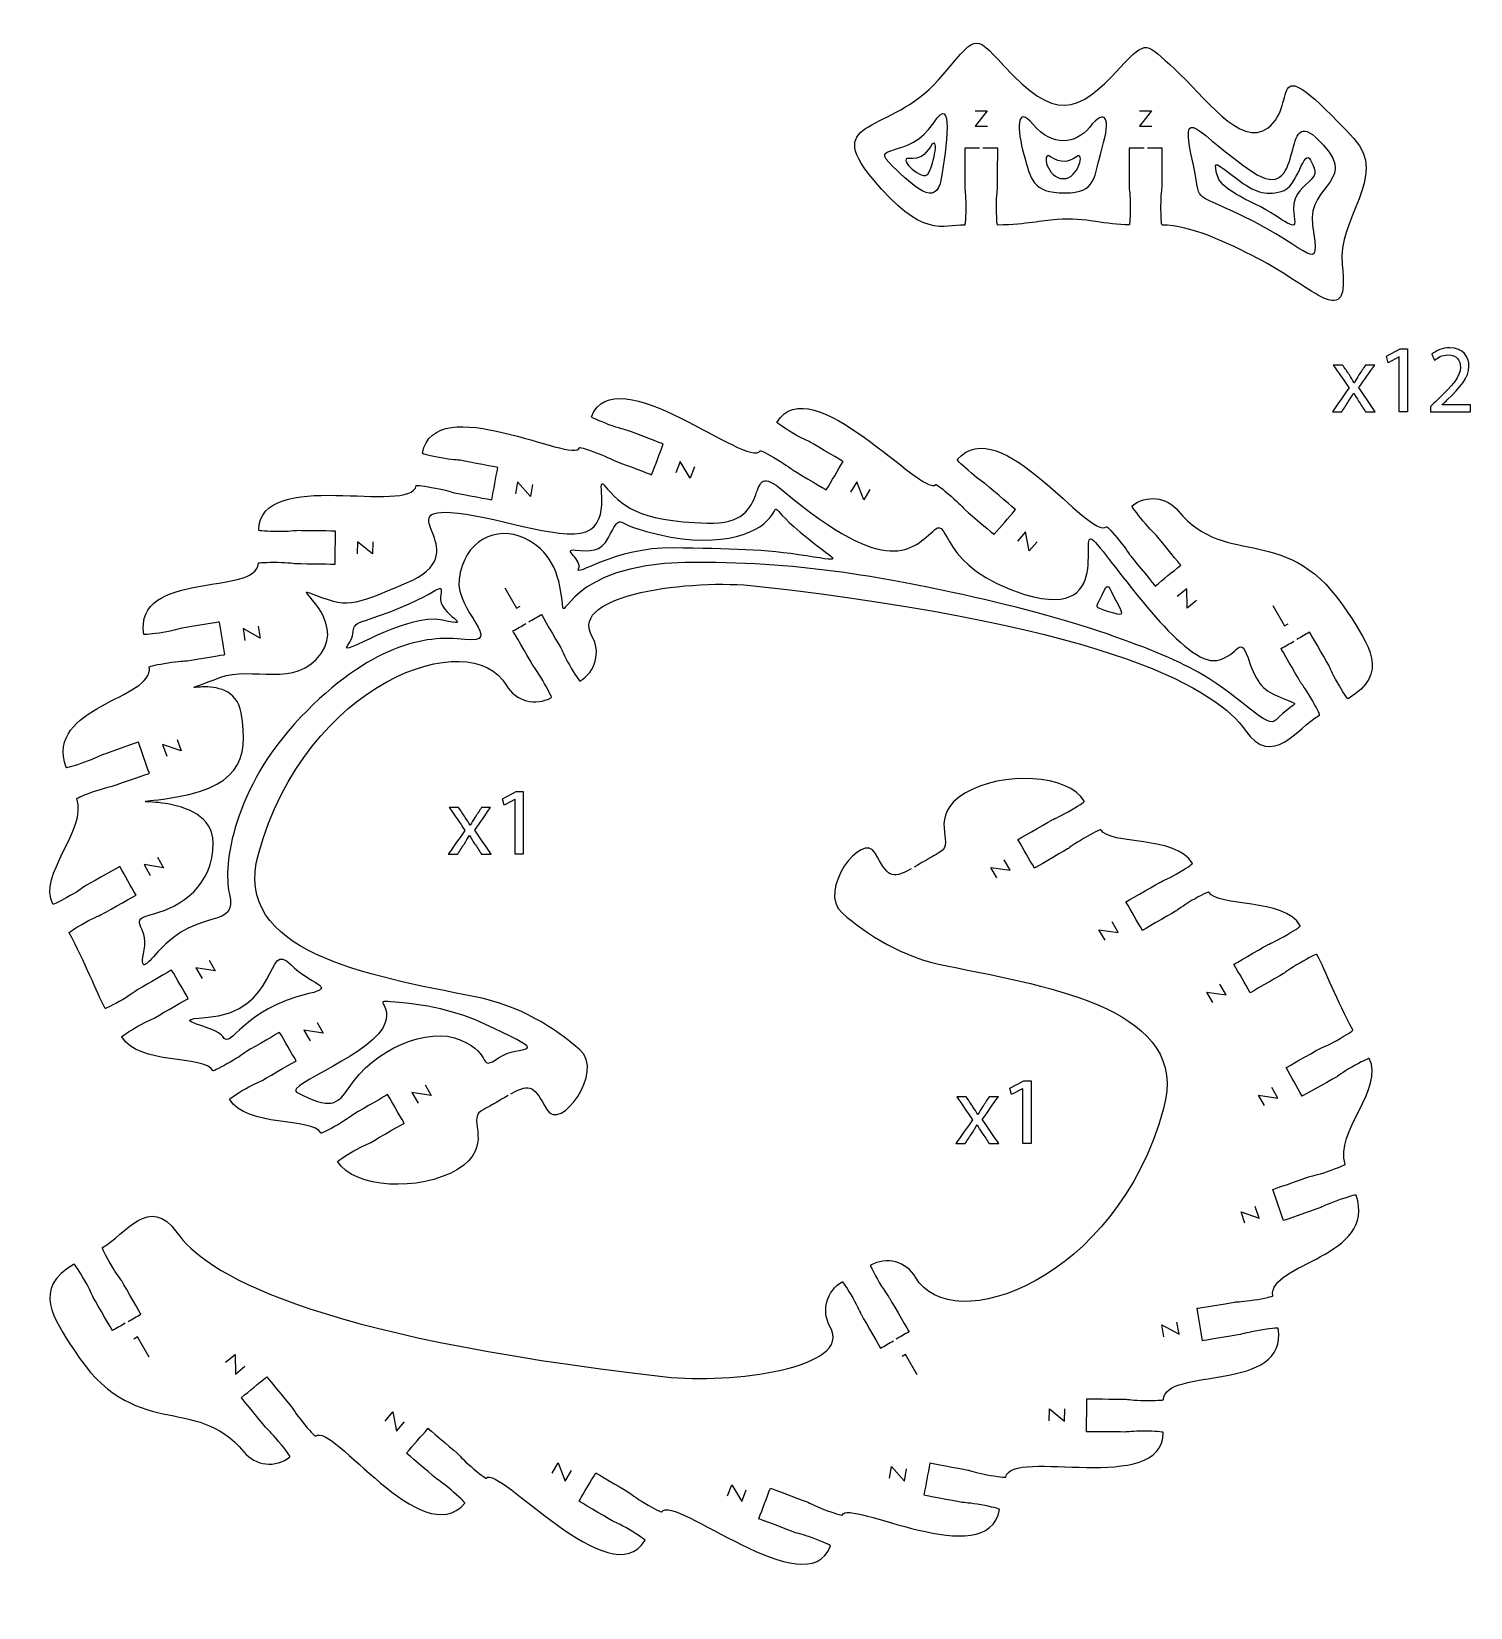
# Model space of a CAD drawing. Extents: x 0 to 1000, y 0 to 600.
# Drawn here: x 697.9 to 829.1, y 219.9 to 363.6 of the extents above; entities that cross this region are included whole.
import ezdxf

# ---------------------------------------------------------------- set-up
doc = ezdxf.new("R2010")
doc.units = 0
doc.header["$MEASUREMENT"] = 0
doc.layers.add('DEFAULT', color=7, linetype='CONTINUOUS')

msp = doc.modelspace()

# ---------------------------------------------------------------- linework, layer by layer
at = {"layer": 'DEFAULT', "color": 250}
for points in [[(783.91, 356.32), (785.02, 356.32), (783.91, 354.93), (785.03, 354.93)], [(798.91, 356.33), (800.01, 356.33), (798.91, 354.93), (800.03, 354.93)], [(758.33, 323.88), (757.94, 322.85), (757.02, 324.37), (756.63, 323.33)], [(743.56, 322.27), (743.36, 321.18), (742.19, 322.52), (741.99, 321.42)], [(774.32, 321.81), (773.75, 320.86), (773.12, 322.52), (772.55, 321.56)], [(789.56, 317.05), (788.84, 316.21), (788.5, 317.96), (787.78, 317.11)], [(728.98, 317.04), (728.96, 315.93), (727.59, 317.05), (727.57, 315.93)], [(741.02, 312.83), (742.09, 310.99), (742.41, 311.17)], [(804.09, 311.69), (803.24, 310.98), (803.21, 312.76), (802.35, 312.05)], [(811.07, 311.23), (812.14, 309.38), (812.45, 309.57)], [(718.52, 309.36), (718.71, 308.27), (717.15, 309.13), (717.33, 308.03)], [(711.14, 299.01), (711.5, 297.97), (709.82, 298.55), (710.19, 297.5)], [(709.35, 288.29), (709.89, 287.33), (708.13, 287.61), (708.68, 286.63)], [(785.9, 286.4), (785.35, 287.36), (787.11, 287.1), (786.55, 288.06)], [(795.76, 280.72), (795.2, 281.68), (796.96, 281.42), (796.4, 282.39)], [(714.06, 278.89), (714.62, 277.94), (712.86, 278.2), (713.42, 277.23)], [(805.6, 275.04), (805.04, 275.99), (806.8, 275.73), (806.24, 276.7)], [(723.9, 273.21), (724.46, 272.25), (722.7, 272.51), (723.26, 271.54)], [(733.75, 267.53), (734.31, 266.57), (732.55, 266.83), (733.11, 265.87)], [(810.31, 265.64), (809.77, 266.6), (811.52, 266.32), (810.98, 267.3)], [(808.52, 254.92), (808.16, 255.96), (809.83, 255.38), (809.46, 256.43)], [(801.13, 244.57), (800.95, 245.66), (802.51, 244.8), (802.32, 245.9)], [(708.59, 242.7), (707.52, 244.55), (707.2, 244.36)], [(715.56, 242.25), (716.42, 242.95), (716.45, 241.17), (717.31, 241.88)], [(778.64, 241.1), (777.57, 242.94), (777.25, 242.76)], [(730.1, 236.88), (730.82, 237.72), (731.15, 235.97), (731.88, 236.82)], [(790.68, 236.9), (790.69, 238), (792.07, 236.88), (792.08, 238)], [(745.34, 232.12), (745.9, 233.07), (746.54, 231.41), (747.11, 232.37)], [(776.1, 231.66), (776.3, 232.75), (777.46, 231.41), (777.67, 232.51)], [(761.33, 230.05), (761.72, 231.08), (762.63, 229.56), (763.03, 230.6)]]:
    msp.add_lwpolyline(points, dxfattribs=at)
for points in [[(822.59, 333.9), (822.57, 333.9), (821.57, 333.37), (821.42, 333.96), (822.68, 334.63), (823.34, 334.63), (823.34, 328.9), (822.59, 328.9)], [(741.96, 293.56), (741.95, 293.56), (740.95, 293.03), (740.8, 293.62), (742.05, 294.29), (742.71, 294.29), (742.71, 288.56), (741.96, 288.56)], [(788.26, 267.18), (788.24, 267.18), (787.24, 266.65), (787.09, 267.24), (788.35, 267.91), (789.01, 267.91), (789.01, 262.18), (788.26, 262.18)]]:
    msp.add_lwpolyline(points, close=True, dxfattribs=at)
at = {"layer": 'DEFAULT', "color": 1}
for points, knots in [([(784.32, 352.92), (783.87, 352.92), (783.42, 352.92), (782.97, 352.92), (782.97, 352.92), (782.96, 350.3), (782.96, 349.42), (782.96, 349.25), (783.06, 348.64), (783.06, 347.68), (783.06, 346.7), (783.02, 345.93), (782.96, 345.92), (780.96, 345.93), (779.13, 344.6), (774.54, 350.17), (769.95, 355.74), (776.21, 354.18), (780.56, 359.15), (784.12, 363.2), (783.63, 363.56), (786.54, 360.43), (791.2, 355.4), (793.15, 355.94), (797.14, 360.27), (799.61, 362.95), (799.47, 362.51), (802.12, 360.13), (804.76, 357.77), (808.08, 352.87), (810.63, 354.79), (813.54, 356.98), (810.1, 362.7), (818.46, 353.8), (821.64, 350.41), (816.88, 346.37), (817.38, 342.31), (818.14, 336.09), (814.96, 340.13), (809.63, 342.91), (807, 344.27), (803.54, 345.92), (800.96, 345.92), (800.9, 345.94), (800.86, 346.71), (800.86, 347.67), (800.86, 348.64), (800.96, 349.25), (800.96, 349.42), (800.96, 350.3), (800.97, 352.92), (800.97, 352.92), (800.52, 352.92), (800.07, 352.92), (799.62, 352.92)], [0, 0, 0, 0, 3.83, 3.83, 3.83, 4.83, 4.83, 4.83, 5.83, 5.83, 5.83, 6.83, 6.83, 6.83, 7.83, 7.83, 7.83, 8.83, 8.83, 8.83, 9.83, 9.83, 9.83, 10.83, 10.83, 10.83, 11.83, 11.83, 11.83, 12.83, 12.83, 12.83, 13.83, 13.83, 13.83, 14.83, 14.83, 14.83, 15.83, 15.83, 15.83, 16.83, 16.83, 16.83, 17.83, 17.83, 17.83, 18.83, 18.83, 18.83, 19.83, 19.83, 19.83, 23.66, 23.66, 23.66, 23.66]), ([(799.32, 352.92), (798.87, 352.92), (798.42, 352.92), (797.97, 352.92), (797.97, 352.92), (797.96, 350.3), (797.96, 349.42), (797.96, 349.25), (798.06, 348.64), (798.06, 347.67), (798.06, 346.71), (798.01, 345.93), (797.96, 345.93), (795.91, 345.93), (793.97, 346.61), (791.41, 346.43), (789.74, 346.32), (788.85, 345.98), (785.96, 345.92), (785.91, 345.93), (785.86, 346.71), (785.86, 347.67), (785.86, 348.64), (785.96, 349.24), (785.96, 349.42), (785.97, 350.29), (785.97, 352.92), (785.97, 352.92), (785.52, 352.92), (785.07, 352.92), (784.62, 352.92)], [0, 0, 0, 0, 3.82, 3.82, 3.82, 4.82, 4.82, 4.82, 5.82, 5.82, 5.82, 6.82, 6.82, 6.82, 7.82, 7.82, 7.82, 8.82, 8.82, 8.82, 9.82, 9.82, 9.82, 10.82, 10.82, 10.82, 11.82, 11.82, 11.82, 15.64, 15.64, 15.64, 15.64]), ([(741.32, 266.56), (739.66, 265.59), (740.31, 265.97), (738.85, 265.13), (737.57, 264.38), (740.12, 261.88), (736.7, 259.82), (733.28, 257.77), (727.21, 258.08), (725.78, 260.54), (725.75, 260.59), (726.41, 261.02), (727.25, 261.51), (728.08, 261.99), (728.66, 262.2), (728.81, 262.29), (729.57, 262.73), (731.84, 264.05), (731.84, 264.05), (731.34, 264.91), (730.84, 265.78), (730.34, 266.64), (730.34, 266.64), (728.07, 265.33), (727.31, 264.89), (727.16, 264.8), (726.68, 264.41), (725.85, 263.93), (725.01, 263.44), (724.31, 263.09), (724.28, 263.14), (723.46, 264.59), (717.43, 263.62), (715.93, 266.22), (715.9, 266.27), (716.55, 266.7), (717.39, 267.18), (718.23, 267.66), (718.81, 267.88), (718.96, 267.97), (719.71, 268.41), (721.99, 269.72), (721.99, 269.72), (721.49, 270.59), (720.99, 271.45), (720.49, 272.32), (720.49, 272.32), (718.22, 271.01), (717.46, 270.57), (717.31, 270.48), (716.83, 270.09), (715.99, 269.61), (715.15, 269.12), (714.45, 268.77), (714.43, 268.82), (713.61, 270.26), (707.59, 269.31), (706.09, 271.91), (706.06, 271.95), (706.72, 272.38), (707.55, 272.87), (708.39, 273.35), (708.97, 273.57), (709.12, 273.65), (709.87, 274.1), (712.15, 275.41), (712.15, 275.41), (711.65, 276.27), (711.15, 277.14), (710.64, 278), (710.64, 278), (708.37, 276.69), (707.61, 276.25), (707.46, 276.17), (706.99, 275.78), (706.15, 275.29), (705.31, 274.81), (704.61, 274.46), (704.58, 274.5), (703.77, 275.95), (702.76, 278.78), (701.29, 281.39), (701.26, 281.44), (701.92, 281.86), (702.76, 282.34), (703.61, 282.81), (704.19, 283.02), (704.34, 283.11), (705.1, 283.54), (707.39, 284.83), (707.39, 284.83), (706.9, 285.7), (706.41, 286.57), (705.92, 287.44), (705.92, 287.44), (703.63, 286.15), (702.87, 285.73), (702.71, 285.64), (702.23, 285.25), (701.39, 284.78), (700.55, 284.31), (699.85, 283.96), (699.82, 284.01), (698.35, 286.62), (702.99, 290.79), (702, 293.63), (701.98, 293.68), (702.7, 293.98), (703.62, 294.3), (704.53, 294.62), (705.14, 294.73), (705.3, 294.79), (706.13, 295.08), (708.61, 295.94), (708.61, 295.94), (708.27, 296.89), (707.94, 297.83), (707.61, 298.78), (707.61, 298.78), (705.13, 297.9), (704.31, 297.62), (704.14, 297.56), (703.6, 297.26), (702.69, 296.94), (701.78, 296.62), (701.02, 296.4), (701.01, 296.45), (699.02, 302.12), (709.08, 302.67), (708.6, 305.63), (708.6, 305.69), (709.36, 305.86), (710.31, 306.02), (711.26, 306.17), (711.88, 306.17), (712.05, 306.2), (712.91, 306.34), (715.5, 306.77), (715.5, 306.77), (715.34, 307.76), (715.18, 308.74), (715.01, 309.73), (715.01, 309.73), (712.42, 309.3), (711.56, 309.16), (711.39, 309.13), (710.8, 308.94), (709.85, 308.78), (708.9, 308.62), (708.12, 308.54), (708.11, 308.59), (707.13, 314.51), (718.52, 312.09), (718.55, 315.1), (718.55, 315.15), (719.33, 315.19), (720.3, 315.17), (721.27, 315.16), (721.88, 315.06), (722.05, 315.06), (722.93, 315.05), (725.55, 315.01), (725.55, 315.01), (725.56, 316.02), (725.57, 317.02), (725.59, 318.02), (725.59, 318.02), (722.96, 318.04), (722.09, 318.06), (721.91, 318.06), (721.3, 317.96), (720.33, 317.97), (719.37, 317.98), (718.59, 318.04), (718.59, 318.09), (718.65, 323.9), (732.44, 319.42), (732.95, 322.17), (732.97, 322.22), (733.74, 322.12), (734.69, 321.94), (735.64, 321.76), (736.22, 321.55), (736.39, 321.52), (737.25, 321.36), (739.83, 320.87), (739.83, 320.87), (740.02, 321.85), (740.2, 322.84), (740.39, 323.82), (740.39, 323.82), (737.81, 324.3), (736.95, 324.47), (736.78, 324.5), (736.16, 324.51), (735.21, 324.69), (734.26, 324.87), (733.51, 325.05), (733.51, 325.11), (734.62, 331.01), (747.34, 324.05), (747.86, 325.63), (747.88, 325.68), (748.63, 325.44), (749.54, 325.1), (750.44, 324.76), (750.98, 324.45), (751.14, 324.39), (751.96, 324.08), (754.41, 323.16), (754.41, 323.16), (754.77, 324.09), (755.12, 325.03), (755.47, 325.96), (755.47, 325.96), (753.02, 326.89), (752.2, 327.2), (752.03, 327.26), (751.43, 327.38), (750.52, 327.72), (749.62, 328.06), (748.9, 328.38), (748.92, 328.43), (751.04, 334.05), (763.28, 323.59), (764.32, 325.34), (764.34, 325.39), (765.04, 325.03), (765.87, 324.54), (766.7, 324.05), (767.18, 323.65), (767.33, 323.56), (768.08, 323.11), (770.34, 321.77), (770.34, 321.77), (770.85, 322.63), (771.36, 323.5), (771.87, 324.36), (771.87, 324.36), (769.61, 325.69), (768.86, 326.14), (768.71, 326.23), (768.13, 326.45), (767.3, 326.95), (766.47, 327.44), (765.82, 327.88), (765.84, 327.92), (768.9, 333.09), (779.22, 320.98), (780.33, 322.26), (780.36, 322.31), (780.98, 321.83), (781.72, 321.2), (782.45, 320.57), (782.85, 320.1), (782.98, 319.99), (783.65, 319.41), (785.63, 317.71), (785.63, 317.71), (786.29, 318.46), (786.94, 319.22), (787.59, 319.98), (787.59, 319.98), (785.6, 321.69), (784.93, 322.26), (784.8, 322.37), (784.27, 322.69), (783.54, 323.33), (782.81, 323.95), (782.24, 324.5), (782.28, 324.54), (786.19, 329.09), (794.32, 317.12), (795.9, 318.42), (795.94, 318.46), (796.48, 317.88), (797.09, 317.13), (797.7, 316.38), (798.01, 315.85), (798.12, 315.72), (798.68, 315.04), (800.34, 313.01), (800.34, 313.01), (801.11, 313.64), (801.89, 314.28), (802.66, 314.91), (802.66, 314.91), (800.99, 316.94), (800.44, 317.62), (800.33, 317.75), (799.87, 318.16), (799.25, 318.91), (798.64, 319.66), (798.18, 320.29), (798.22, 320.32), (799.51, 321.36), (801.4, 321.15), (802.44, 319.86), (806.88, 314.45), (812.46, 319.09), (817.94, 310.54), (819.76, 307.71), (821.79, 304.99), (817.92, 302.74), (817.87, 302.72), (817.44, 303.37), (816.95, 304.21), (816.47, 305.05), (816.25, 305.63), (816.16, 305.78), (815.73, 306.53), (814.41, 308.81), (814.41, 308.81), (814.03, 308.58), (813.64, 308.36), (813.25, 308.13)], [0, 0, 0, 0, 1, 1, 1, 2, 2, 2, 3, 3, 3, 4, 4, 4, 5, 5, 5, 6, 6, 6, 14.498947, 14.498947, 14.498947, 15.498947, 15.498947, 15.498947, 16.498947, 16.498947, 16.498947, 17.498947, 17.498947, 17.498947, 18.498947, 18.498947, 18.498947, 19.498947, 19.498947, 19.498947, 20.498947, 20.498947, 20.498947, 21.498947, 21.498947, 21.498947, 30.006555, 30.006555, 30.006555, 31.006555, 31.006555, 31.006555, 32.006555, 32.006555, 32.006555, 33.006555, 33.006555, 33.006555, 34.006555, 34.006555, 34.006555, 35.006555, 35.006555, 35.006555, 36.006555, 36.006555, 36.006555, 37.006555, 37.006555, 37.006555, 45.510507, 45.510507, 45.510507, 46.510507, 46.510507, 46.510507, 47.510507, 47.510507, 47.510507, 48.510507, 48.510507, 48.510507, 49.510507, 49.510507, 49.510507, 50.510507, 50.510507, 50.510507, 51.510507, 51.510507, 51.510507, 52.510507, 52.510507, 52.510507, 61.013272, 61.013272, 61.013272, 62.013272, 62.013272, 62.013272, 63.013272, 63.013272, 63.013272, 64.013272, 64.013272, 64.013272, 65.013272, 65.013272, 65.013272, 66.013272, 66.013272, 66.013272, 67.013272, 67.013272, 67.013272, 68.013272, 68.013272, 68.013272, 76.524047, 76.524047, 76.524047, 77.524047, 77.524047, 77.524047, 78.524047, 78.524047, 78.524047, 79.524047, 79.524047, 79.524047, 80.524047, 80.524047, 80.524047, 81.524047, 81.524047, 81.524047, 82.524047, 82.524047, 82.524047, 83.524047, 83.524047, 83.524047, 92.028411, 92.028411, 92.028411, 93.028411, 93.028411, 93.028411, 94.028411, 94.028411, 94.028411, 95.028411, 95.028411, 95.028411, 96.028411, 96.028411, 96.028411, 97.028411, 97.028411, 97.028411, 98.028411, 98.028411, 98.028411, 99.028411, 99.028411, 99.028411, 107.538998, 107.538998, 107.538998, 108.538998, 108.538998, 108.538998, 109.538998, 109.538998, 109.538998, 110.538998, 110.538998, 110.538998, 111.538998, 111.538998, 111.538998, 112.538998, 112.538998, 112.538998, 113.538998, 113.538998, 113.538998, 114.538998, 114.538998, 114.538998, 123.045143, 123.045143, 123.045143, 124.045143, 124.045143, 124.045143, 125.045143, 125.045143, 125.045143, 126.045143, 126.045143, 126.045143, 127.045143, 127.045143, 127.045143, 128.045143, 128.045143, 128.045143, 129.045143, 129.045143, 129.045143, 130.045143, 130.045143, 130.045143, 138.551705, 138.551705, 138.551705, 139.551705, 139.551705, 139.551705, 140.551705, 140.551705, 140.551705, 141.551705, 141.551705, 141.551705, 142.551705, 142.551705, 142.551705, 143.551705, 143.551705, 143.551705, 144.551705, 144.551705, 144.551705, 145.551705, 145.551705, 145.551705, 154.061582, 154.061582, 154.061582, 155.061582, 155.061582, 155.061582, 156.061582, 156.061582, 156.061582, 157.061582, 157.061582, 157.061582, 158.061582, 158.061582, 158.061582, 159.061582, 159.061582, 159.061582, 160.061582, 160.061582, 160.061582, 161.061582, 161.061582, 161.061582, 169.564176, 169.564176, 169.564176, 170.564176, 170.564176, 170.564176, 171.564176, 171.564176, 171.564176, 172.564176, 172.564176, 172.564176, 173.564176, 173.564176, 173.564176, 174.564176, 174.564176, 174.564176, 175.564176, 175.564176, 175.564176, 176.564176, 176.564176, 176.564176, 185.062234, 185.062234, 185.062234, 186.062234, 186.062234, 186.062234, 187.062234, 187.062234, 187.062234, 188.062234, 188.062234, 188.062234, 189.062234, 189.062234, 189.062234, 190.062234, 190.062234, 190.062234, 191.062234, 191.062234, 191.062234, 192.062234, 192.062234, 192.062234, 193.062234, 193.062234, 193.062234, 194.062234, 194.062234, 194.062234, 197.883778, 197.883778, 197.883778, 197.883778]), ([(743.2, 309.74), (743.59, 309.96), (743.98, 310.19), (744.37, 310.41), (744.37, 310.41), (745.68, 308.14), (746.12, 307.38), (746.21, 307.23), (746.42, 306.65), (746.91, 305.81), (747.39, 304.98), (747.82, 304.32), (747.87, 304.35), (749.31, 305.18), (749.8, 307.01), (748.97, 308.45), (746.77, 312.26), (758.09, 313.68), (763.99, 313.01), (797.02, 309.27), (806.05, 303.41), (808.54, 299.87), (811.03, 296.32), (813.25, 300.05), (815.32, 301.25), (815.37, 301.27), (815.01, 301.97), (814.53, 302.81), (814.04, 303.65), (813.66, 304.12), (813.57, 304.28), (813.13, 305.03), (811.81, 307.31), (811.81, 307.31), (812.2, 307.53), (812.6, 307.76), (812.99, 307.98)], [0, 0, 0, 0, 3.821544, 3.821544, 3.821544, 4.821544, 4.821544, 4.821544, 5.821544, 5.821544, 5.821544, 6.821544, 6.821544, 6.821544, 7.821544, 7.821544, 7.821544, 8.821544, 8.821544, 8.821544, 9.821544, 9.821544, 9.821544, 10.821544, 10.821544, 10.821544, 11.821544, 11.821544, 11.821544, 12.821544, 12.821544, 12.821544, 13.821544, 13.821544, 13.821544, 17.651753, 17.651753, 17.651753, 17.651753]), ([(741.58, 266.71), (743.45, 267.76), (743.7, 267.35), (744.85, 265.28), (746.04, 263.17), (750.18, 268.74), (747.87, 270.73), (745.57, 272.72), (742.42, 274.76), (738.33, 275.56), (728.4, 277.51), (716.1, 279.65), (718.55, 288.56), (722.88, 304.29), (737.9, 309.6), (741.17, 303.94), (742.01, 302.51), (743.84, 302.02), (745.27, 302.85), (745.32, 302.88), (744.97, 303.57), (744.48, 304.41), (744, 305.25), (743.61, 305.73), (743.52, 305.88), (743.09, 306.64), (741.77, 308.91), (741.77, 308.91), (742.16, 309.13), (742.55, 309.36), (742.94, 309.59)], [0, 0, 0, 0, 1, 1, 1, 2, 2, 2, 3, 3, 3, 4, 4, 4, 5, 5, 5, 6, 6, 6, 7, 7, 7, 8, 8, 8, 9, 9, 9, 12.826552, 12.826552, 12.826552, 12.826552]), ([(706.41, 245.8), (706.02, 245.57), (705.63, 245.35), (705.24, 245.13), (705.24, 245.13), (703.93, 247.4), (703.49, 248.16), (703.4, 248.3), (703.18, 248.88), (702.7, 249.72), (702.22, 250.56), (701.79, 251.21), (701.74, 251.19), (697.86, 248.94), (699.9, 246.22), (701.71, 243.39), (707.2, 234.84), (712.78, 239.48), (717.22, 234.07), (718.26, 232.78), (720.14, 232.57), (721.43, 233.61), (721.48, 233.64), (721.02, 234.27), (720.4, 235.02), (719.79, 235.77), (719.33, 236.18), (719.21, 236.31), (718.66, 236.99), (717, 239.02), (717, 239.02), (717.77, 239.65), (718.54, 240.29), (719.31, 240.92), (719.31, 240.92), (720.98, 238.89), (721.54, 238.21), (721.65, 238.08), (721.95, 237.55), (722.57, 236.8), (723.18, 236.05), (723.71, 235.47), (723.76, 235.51), (725.34, 236.81), (733.47, 224.84), (737.38, 229.39), (737.41, 229.43), (736.85, 229.98), (736.12, 230.6), (735.38, 231.24), (734.85, 231.56), (734.72, 231.67), (734.06, 232.24), (732.07, 233.95), (732.07, 233.95), (732.72, 234.71), (733.37, 235.47), (734.02, 236.22), (734.02, 236.22), (736.01, 234.52), (736.68, 233.95), (736.81, 233.83), (737.21, 233.36), (737.94, 232.73), (738.67, 232.1), (739.29, 231.62), (739.33, 231.67), (740.43, 232.95), (750.75, 220.84), (753.81, 226.01), (753.84, 226.05), (753.19, 226.49), (752.35, 226.99), (751.52, 227.48), (750.95, 227.7), (750.8, 227.79), (750.05, 228.24), (747.79, 229.57), (747.79, 229.57), (748.3, 230.44), (748.81, 231.3), (749.32, 232.16), (749.32, 232.16), (751.58, 230.82), (752.33, 230.37), (752.48, 230.28), (752.95, 229.89), (753.78, 229.39), (754.62, 228.9), (755.31, 228.54), (755.34, 228.59), (756.38, 230.34), (768.62, 219.88), (770.73, 225.5), (770.75, 225.55), (770.04, 225.87), (769.13, 226.21), (768.23, 226.55), (767.62, 226.67), (767.46, 226.73), (766.64, 227.04), (764.18, 227.97), (764.18, 227.97), (764.54, 228.9), (764.89, 229.84), (765.24, 230.77), (765.24, 230.77), (767.7, 229.85), (768.52, 229.54), (768.68, 229.48), (769.21, 229.17), (770.12, 228.83), (771.02, 228.49), (771.77, 228.26), (771.79, 228.3), (772.32, 229.88), (785.04, 222.92), (786.15, 228.82), (786.15, 228.88), (785.39, 229.06), (784.45, 229.24), (783.5, 229.42), (782.88, 229.43), (782.71, 229.47), (781.85, 229.63), (779.27, 230.11), (779.27, 230.11), (779.45, 231.09), (779.64, 232.08), (779.82, 233.06), (779.82, 233.06), (782.4, 232.57), (783.26, 232.41), (783.43, 232.38), (784.01, 232.17), (784.97, 231.99), (785.91, 231.81), (786.69, 231.71), (786.7, 231.77), (787.22, 234.51), (801.01, 230.03), (801.07, 235.84), (801.07, 235.89), (800.29, 235.95), (799.32, 235.96), (798.36, 235.97), (797.75, 235.88), (797.57, 235.88), (796.7, 235.89), (794.07, 235.91), (794.07, 235.91), (794.08, 236.91), (794.09, 237.92), (794.11, 238.92), (794.11, 238.92), (796.73, 238.88), (797.61, 238.87), (797.78, 238.87), (798.39, 238.77), (799.36, 238.76), (800.32, 238.74), (801.1, 238.78), (801.1, 238.84), (801.14, 241.84), (812.52, 239.42), (811.55, 245.34), (811.54, 245.39), (810.76, 245.31), (809.8, 245.15), (808.85, 244.99), (808.27, 244.8), (808.1, 244.77), (807.23, 244.63), (804.64, 244.2), (804.64, 244.2), (804.48, 245.19), (804.32, 246.17), (804.15, 247.16), (804.15, 247.16), (806.75, 247.59), (807.61, 247.73), (807.78, 247.76), (808.4, 247.76), (809.35, 247.92), (810.3, 248.07), (811.06, 248.24), (811.06, 248.3), (810.57, 251.26), (820.64, 251.81), (818.65, 257.48), (818.63, 257.53), (817.88, 257.31), (816.97, 256.99), (816.05, 256.67), (815.51, 256.37), (815.35, 256.32), (814.52, 256.03), (812.04, 255.15), (812.04, 255.15), (811.71, 256.1), (811.38, 257.04), (811.05, 257.99), (811.05, 257.99), (813.53, 258.86), (814.36, 259.14), (814.52, 259.2), (815.12, 259.31), (816.04, 259.63), (816.95, 259.95), (817.68, 260.25), (817.66, 260.31), (816.66, 263.14), (821.31, 267.31), (819.84, 269.92), (819.81, 269.97), (819.11, 269.63), (818.26, 269.15), (817.42, 268.68), (816.94, 268.29), (816.79, 268.2), (816.02, 267.78), (813.74, 266.49), (813.74, 266.49), (813.25, 267.36), (812.76, 268.23), (812.27, 269.1), (812.27, 269.1), (814.55, 270.39), (815.31, 270.82), (815.47, 270.91), (816.05, 271.12), (816.89, 271.59), (817.74, 272.07), (818.39, 272.49), (818.37, 272.54), (816.9, 275.15), (815.88, 277.98), (815.07, 279.43), (815.04, 279.48), (814.34, 279.12), (813.51, 278.64), (812.67, 278.16), (812.19, 277.76), (812.04, 277.68), (811.28, 277.24), (809.01, 275.93), (809.01, 275.93), (808.51, 276.79), (808.01, 277.66), (807.51, 278.52), (807.51, 278.52), (809.78, 279.83), (810.54, 280.28), (810.69, 280.36), (811.27, 280.58), (812.1, 281.06), (812.94, 281.55), (813.6, 281.98), (813.57, 282.03), (812.07, 284.62), (806.04, 283.67), (805.23, 285.11), (805.2, 285.16), (804.5, 284.81), (803.66, 284.33), (802.83, 283.84), (802.35, 283.45), (802.2, 283.36), (801.44, 282.93), (799.17, 281.61), (799.17, 281.61), (798.67, 282.48), (798.17, 283.34), (797.67, 284.21), (797.67, 284.21), (799.94, 285.52), (800.7, 285.96), (800.85, 286.05), (801.43, 286.27), (802.26, 286.75), (803.1, 287.23), (803.75, 287.66), (803.73, 287.71), (802.23, 290.31), (796.19, 289.35), (795.38, 290.79), (795.35, 290.84), (794.65, 290.49), (793.81, 290), (792.97, 289.52), (792.5, 289.13), (792.35, 289.04), (791.59, 288.6), (789.32, 287.29), (789.32, 287.29), (788.82, 288.15), (788.32, 289.02), (787.82, 289.89), (787.82, 289.89), (790.09, 291.2), (790.85, 291.64), (790.99, 291.73), (791.57, 291.94), (792.41, 292.43), (793.25, 292.91), (793.9, 293.34), (793.87, 293.39), (792.45, 295.85), (786.38, 296.17), (782.96, 294.11), (779.53, 292.06), (782.09, 289.55), (780.8, 288.8), (779.35, 287.96), (780, 288.34), (778.34, 287.38)], [0, 0, 0, 0, 3.830209, 3.830209, 3.830209, 4.830209, 4.830209, 4.830209, 5.830209, 5.830209, 5.830209, 6.830209, 6.830209, 6.830209, 7.830209, 7.830209, 7.830209, 8.830209, 8.830209, 8.830209, 9.830209, 9.830209, 9.830209, 10.830209, 10.830209, 10.830209, 11.830209, 11.830209, 11.830209, 12.830209, 12.830209, 12.830209, 21.328267, 21.328267, 21.328267, 22.328267, 22.328267, 22.328267, 23.328267, 23.328267, 23.328267, 24.328267, 24.328267, 24.328267, 25.328267, 25.328267, 25.328267, 26.328267, 26.328267, 26.328267, 27.328267, 27.328267, 27.328267, 28.328267, 28.328267, 28.328267, 36.830861, 36.830861, 36.830861, 37.830861, 37.830861, 37.830861, 38.830861, 38.830861, 38.830861, 39.830861, 39.830861, 39.830861, 40.830861, 40.830861, 40.830861, 41.830861, 41.830861, 41.830861, 42.830861, 42.830861, 42.830861, 43.830861, 43.830861, 43.830861, 52.340738, 52.340738, 52.340738, 53.340738, 53.340738, 53.340738, 54.340738, 54.340738, 54.340738, 55.340738, 55.340738, 55.340738, 56.340738, 56.340738, 56.340738, 57.340738, 57.340738, 57.340738, 58.340738, 58.340738, 58.340738, 59.340738, 59.340738, 59.340738, 67.8473, 67.8473, 67.8473, 68.8473, 68.8473, 68.8473, 69.8473, 69.8473, 69.8473, 70.8473, 70.8473, 70.8473, 71.8473, 71.8473, 71.8473, 72.8473, 72.8473, 72.8473, 73.8473, 73.8473, 73.8473, 74.8473, 74.8473, 74.8473, 83.353445, 83.353445, 83.353445, 84.353445, 84.353445, 84.353445, 85.353445, 85.353445, 85.353445, 86.353445, 86.353445, 86.353445, 87.353445, 87.353445, 87.353445, 88.353445, 88.353445, 88.353445, 89.353445, 89.353445, 89.353445, 90.353445, 90.353445, 90.353445, 98.864032, 98.864032, 98.864032, 99.864032, 99.864032, 99.864032, 100.864032, 100.864032, 100.864032, 101.864032, 101.864032, 101.864032, 102.864032, 102.864032, 102.864032, 103.864032, 103.864032, 103.864032, 104.864032, 104.864032, 104.864032, 105.864032, 105.864032, 105.864032, 114.368396, 114.368396, 114.368396, 115.368396, 115.368396, 115.368396, 116.368396, 116.368396, 116.368396, 117.368396, 117.368396, 117.368396, 118.368396, 118.368396, 118.368396, 119.368396, 119.368396, 119.368396, 120.368396, 120.368396, 120.368396, 121.368396, 121.368396, 121.368396, 129.879171, 129.879171, 129.879171, 130.879171, 130.879171, 130.879171, 131.879171, 131.879171, 131.879171, 132.879171, 132.879171, 132.879171, 133.879171, 133.879171, 133.879171, 134.879171, 134.879171, 134.879171, 135.879171, 135.879171, 135.879171, 136.879171, 136.879171, 136.879171, 145.381936, 145.381936, 145.381936, 146.381936, 146.381936, 146.381936, 147.381936, 147.381936, 147.381936, 148.381936, 148.381936, 148.381936, 149.381936, 149.381936, 149.381936, 150.381936, 150.381936, 150.381936, 151.381936, 151.381936, 151.381936, 152.381936, 152.381936, 152.381936, 160.885888, 160.885888, 160.885888, 161.885888, 161.885888, 161.885888, 162.885888, 162.885888, 162.885888, 163.885888, 163.885888, 163.885888, 164.885888, 164.885888, 164.885888, 165.885888, 165.885888, 165.885888, 166.885888, 166.885888, 166.885888, 167.885888, 167.885888, 167.885888, 176.393496, 176.393496, 176.393496, 177.393496, 177.393496, 177.393496, 178.393496, 178.393496, 178.393496, 179.393496, 179.393496, 179.393496, 180.393496, 180.393496, 180.393496, 181.393496, 181.393496, 181.393496, 182.393496, 182.393496, 182.393496, 183.393496, 183.393496, 183.393496, 191.892443, 191.892443, 191.892443, 192.892443, 192.892443, 192.892443, 193.892443, 193.892443, 193.892443, 194.892443, 194.892443, 194.892443, 195.892443, 195.892443, 195.892443, 196.892443, 196.892443, 196.892443, 197.892443, 197.892443, 197.892443, 197.892443]), ([(778.08, 287.23), (776.21, 286.17), (775.96, 286.58), (774.8, 288.65), (773.62, 290.76), (769.48, 285.19), (771.78, 283.2), (774.09, 281.21), (777.24, 279.17), (781.33, 278.37), (791.26, 276.42), (803.56, 274.29), (801.1, 265.37), (796.77, 249.64), (781.75, 244.33), (778.48, 249.99), (777.65, 251.42), (775.82, 251.91), (774.38, 251.08), (774.33, 251.06), (774.69, 250.36), (775.17, 249.52), (775.66, 248.68), (776.05, 248.2), (776.13, 248.05), (776.57, 247.29), (777.89, 245.02), (777.89, 245.02), (777.5, 244.8), (777.11, 244.57), (776.72, 244.35)], [0, 0, 0, 0, 1, 1, 1, 2, 2, 2, 3, 3, 3, 4, 4, 4, 5, 5, 5, 6, 6, 6, 7, 7, 7, 8, 8, 8, 9, 9, 9, 12.821544, 12.821544, 12.821544, 12.821544]), ([(706.67, 245.95), (707.06, 246.18), (707.45, 246.4), (707.84, 246.62), (707.84, 246.62), (706.53, 248.9), (706.09, 249.65), (706, 249.81), (705.61, 250.28), (705.12, 251.12), (704.64, 251.96), (704.29, 252.66), (704.34, 252.69), (706.41, 253.88), (708.63, 257.61), (711.12, 254.06), (713.61, 250.52), (722.63, 244.66), (755.67, 240.92), (761.56, 240.25), (772.89, 241.68), (770.69, 245.48), (769.86, 246.92), (770.35, 248.75), (771.79, 249.58), (771.83, 249.61), (772.26, 248.95), (772.75, 248.12), (773.23, 247.28), (773.45, 246.7), (773.54, 246.55), (773.97, 245.8), (775.29, 243.52), (775.29, 243.52), (775.68, 243.75), (776.07, 243.97), (776.46, 244.2)], [0, 0, 0, 0, 3.821544, 3.821544, 3.821544, 4.821544, 4.821544, 4.821544, 5.821544, 5.821544, 5.821544, 6.821544, 6.821544, 6.821544, 7.821544, 7.821544, 7.821544, 8.821544, 8.821544, 8.821544, 9.821544, 9.821544, 9.821544, 10.821544, 10.821544, 10.821544, 11.821544, 11.821544, 11.821544, 12.821544, 12.821544, 12.821544, 13.821544, 13.821544, 13.821544, 17.65675, 17.65675, 17.65675, 17.65675])]:
    msp.add_open_spline(points, degree=3, knots=knots, dxfattribs=at)
at = {"layer": 'DEFAULT', "color": 5}
for points, knots in [([(776.4, 351.27), (778.31, 349.48), (780.33, 347.41), (780.82, 350.15), (781.32, 352.89), (781.98, 358.12), (780.14, 355.25), (777.92, 351.8), (774.05, 353.49), (776.4, 351.27)], [0, 0, 0, 0, 1, 1, 1, 2, 2, 2, 3, 3, 3, 3]), ([(789.23, 355.07), (790.93, 353.03), (793.11, 353.3), (794.33, 354.82), (795.84, 356.69), (796.3, 355.66), (795.5, 352.97), (794.71, 350.27), (795.02, 348.85), (792.09, 348.85), (789.1, 348.85), (788.98, 350.13), (788.36, 352.35), (787.73, 354.57), (787.61, 357), (789.23, 355.07)], [0, 0, 0, 0, 1, 1, 1, 2, 2, 2, 3, 3, 3, 4, 4, 4, 5, 5, 5, 5]), ([(814.95, 353.93), (811.79, 356.83), (814.07, 347.53), (809.21, 350.77), (804.25, 354.08), (802.41, 357.66), (803.82, 351.39), (804.61, 347.84), (803.41, 349.09), (808.22, 346.79), (814.82, 343.62), (815.38, 341.12), (814.69, 345.92), (814.13, 349.84), (819.41, 349.85), (814.95, 353.93)], [0, 0, 0, 0, 1, 1, 1, 2, 2, 2, 3, 3, 3, 4, 4, 4, 5, 5, 5, 5]), ([(811.99, 302.77), (810.52, 303.37), (809.73, 303.74), (808.98, 305.95), (807.96, 308.99), (808.1, 306.61), (805.95, 306.23), (803.08, 305.72), (797.57, 313.79), (795.08, 316.76), (792.59, 319.72), (797.39, 309.52), (788.43, 312.25), (780.61, 314.63), (781.59, 319.31), (780.24, 318.15), (778.16, 316.37), (776.09, 313.57), (766.41, 321.69), (762.53, 324.95), (765.94, 318.48), (759.47, 318.73), (752.99, 318.97), (751.7, 320.33), (750.08, 322.2), (749.25, 323.15), (750.9, 318.88), (748.42, 317.96), (746.04, 317.07), (739.6, 319.56), (736.06, 319.72), (730.75, 319.97), (738.6, 316.05), (732.05, 313.29), (726.9, 311.12), (726.76, 310.99), (723.21, 312.39), (721.76, 312.97), (726.49, 309.97), (724.27, 306.85), (721.97, 303.61), (717.93, 305.79), (715.05, 304.67), (709, 302.31), (716.23, 305.81), (716.98, 301.44), (717.73, 297.11), (716.83, 294.48), (709.89, 293.59), (704.37, 292.88), (714.43, 294.51), (714.43, 289.61), (714.43, 285.68), (711.5, 283.76), (709.01, 283.13), (706.38, 282.47), (708.6, 282.14), (708.13, 279.83), (707.72, 277.77), (708.23, 278.36), (709.39, 279.65), (713.25, 283.94), (716.71, 281.51), (715.89, 285.03), (715.31, 287.49), (716.22, 294.56), (722.4, 301.04), (728.67, 307.6), (733.69, 308.6), (737.39, 308.14), (741.08, 307.69), (736.52, 310.76), (736.85, 313.6), (737.26, 317.17), (740.28, 318.58), (742.82, 317.36), (745.07, 316.28), (746.02, 314.41), (746.27, 311.38), (746.43, 309.38), (746.68, 314.96), (757.48, 315.15), (767.64, 315.32), (775.85, 313.7), (781.71, 312.45), (792.89, 310.09), (800.85, 307.14), (804.62, 304.95), (808.41, 302.74), (810.52, 299.91), (811.37, 300.81), (813.02, 302.58), (813.83, 302.03), (811.99, 302.77)], [1, 1, 1, 1, 2, 2, 2, 3, 3, 3, 4, 4, 4, 5, 5, 5, 6, 6, 6, 7, 7, 7, 8, 8, 8, 9, 9, 9, 10, 10, 10, 11, 11, 11, 12, 12, 12, 13, 13, 13, 14, 14, 14, 15, 15, 15, 16, 16, 16, 17, 17, 17, 18, 18, 18, 19, 19, 19, 20, 20, 20, 21, 21, 21, 22, 22, 22, 23, 23, 23, 24, 24, 24, 25, 25, 25, 26, 26, 26, 27, 27, 27, 28, 28, 28, 29, 29, 29, 30, 30, 30, 31, 31, 31, 32, 32, 32, 32]), ([(723.15, 275.85), (725.84, 276.45), (723.15, 276.78), (721.53, 278.47), (719.16, 280.95), (720.58, 274.1), (713.74, 273.67), (709.95, 273.43), (714.75, 272.9), (715.3, 271.93), (716.05, 270.62), (717.05, 274.48), (723.15, 275.85)], [0, 0, 0, 0, 1, 1, 1, 2, 2, 2, 3, 3, 3, 4, 4, 4, 4]), ([(730.64, 275.1), (734.59, 274.84), (737.22, 274.02), (739.67, 272.86), (745.65, 270.04), (742.37, 271.29), (740.46, 270), (738.55, 268.71), (740.04, 270.29), (737.01, 271.62), (733.98, 272.95), (729.06, 270.7), (726.82, 267.3), (725.77, 265.71), (725.12, 265.22), (722.03, 266.88), (720.91, 267.44), (729.33, 270.48), (730.12, 273.21), (730.64, 275), (729, 275.21), (730.64, 275.1)], [0, 0, 0, 0, 1, 1, 1, 2, 2, 2, 3, 3, 3, 4, 4, 4, 5, 5, 5, 6, 6, 6, 7, 7, 7, 7])]:
    msp.add_open_spline(points, degree=3, knots=knots, dxfattribs=at)
at = {"layer": 'DEFAULT', "color": 3}
for points, knots in [([(777.84, 351.99), (778.98, 351.93), (779.3, 352.27), (779.83, 353.06), (780.7, 354.35), (780.18, 351.53), (779.63, 350.6), (779.15, 349.81), (776.84, 352.04), (777.84, 351.99)], [0, 0, 0, 0, 1, 1, 1, 2, 2, 2, 3, 3, 3, 3]), ([(790.78, 352.15), (791.75, 351.53), (792.37, 351.6), (793.15, 352.15), (793.97, 352.73), (793.34, 350.15), (791.97, 350.15), (790.47, 350.15), (789.94, 352.69), (790.78, 352.15)], [0, 0, 0, 0, 1, 1, 1, 2, 2, 2, 3, 3, 3, 3]), ([(807.84, 350.09), (805.71, 351.69), (805.73, 351.77), (805.91, 350.77), (806.1, 349.78), (806.66, 349.17), (809.46, 347.82), (812.26, 346.48), (813.32, 344.92), (813.01, 346.73), (812.7, 348.53), (813.63, 349.15), (814.32, 349.84), (815, 350.52), (815.13, 350.59), (814.5, 351.83), (813.88, 353.08), (813.38, 349.34), (811.83, 348.97), (810.27, 348.59), (809.41, 348.92), (807.84, 350.09)], [0, 0, 0, 0, 1, 1, 1, 2, 2, 2, 3, 3, 3, 4, 4, 4, 5, 5, 5, 6, 6, 6, 7, 7, 7, 7]), ([(752.76, 318.35), (751.33, 318.83), (751.56, 319.57), (750.48, 317.42), (749.82, 316.1), (748.73, 316.15), (747.45, 316.29), (746.16, 316.44), (748.15, 315.4), (747.74, 314.57), (747.32, 313.74), (751.06, 316.56), (756.33, 316.48), (761.6, 316.4), (764.67, 316.37), (768.53, 315.76), (772.39, 315.15), (771.15, 315.23), (767.95, 317.93), (764.75, 320.63), (766.37, 320.44), (764.96, 318.98), (763.44, 317.41), (759.23, 316.21), (752.76, 318.35)], [0, 0, 0, 0, 1, 1, 1, 2, 2, 2, 3, 3, 3, 4, 4, 4, 5, 5, 5, 6, 6, 6, 7, 7, 7, 8, 8, 8, 8]), ([(728.31, 309.88), (726.57, 309.33), (727.7, 309), (726.7, 307.61), (725.7, 306.23), (732.01, 310.64), (735.33, 309.9), (738.65, 309.15), (734.9, 310.39), (735.16, 312.04), (735.45, 313.87), (735.16, 312.04), (728.31, 309.88)], [0, 0, 0, 0, 1, 1, 1, 2, 2, 2, 3, 3, 3, 4, 4, 4, 4]), ([(796.86, 311.47), (795.94, 313.13), (796.11, 313.5), (795.49, 312.2), (794.87, 310.9), (794.74, 311.13), (796.11, 310.67), (797.48, 310.21), (797.51, 310.29), (796.86, 311.47)], [0, 0, 0, 0, 1, 1, 1, 2, 2, 2, 3, 3, 3, 3])]:
    msp.add_open_spline(points, degree=3, knots=knots, dxfattribs=at)
at = {"layer": 'DEFAULT', "color": 250}
for points, knots in [([(825.43, 328.9), (825.43, 329.06), (825.43, 329.21), (825.43, 329.37), (825.63, 329.57), (825.83, 329.77), (826.04, 329.96), (827.5, 331.36), (828.16, 332.1), (828.17, 332.96), (828.17, 333.54), (827.89, 334.08), (827.03, 334.08), (826.51, 334.08), (826.08, 333.82), (825.82, 333.6), (825.73, 333.78), (825.65, 333.96), (825.57, 334.14), (825.97, 334.48), (826.53, 334.73), (827.19, 334.73), (828.43, 334.73), (828.95, 333.88), (828.95, 333.06), (828.95, 332), (828.18, 331.15), (826.97, 329.98), (826.82, 329.84), (826.67, 329.7), (826.51, 329.56), (826.51, 329.55), (826.51, 329.55), (826.51, 329.54), (827.37, 329.54), (828.23, 329.54), (829.09, 329.54), (829.09, 329.33), (829.09, 329.11), (829.09, 328.9), (827.87, 328.9), (826.65, 328.9), (825.43, 328.9)], [10.372, 10.372, 10.372, 10.372, 11.722, 11.722, 11.722, 14.125726, 14.125726, 14.125726, 15.125726, 15.125726, 15.125726, 16.125726, 16.125726, 16.125726, 17.125726, 17.125726, 17.125726, 18.826873, 18.826873, 18.826873, 19.826873, 19.826873, 19.826873, 20.826873, 20.826873, 20.826873, 21.826873, 21.826873, 21.826873, 23.595376, 23.595376, 23.595376, 23.645376, 23.645376, 23.645376, 30.943376, 30.943376, 30.943376, 32.768376, 32.768376, 32.768376, 43.140376, 43.140376, 43.140376, 43.140376]), ([(817.43, 333.16), (817.63, 332.86), (817.84, 332.55), (818.04, 332.25), (818.2, 332.01), (818.33, 331.79), (818.47, 331.55), (818.48, 331.55), (818.49, 331.55), (818.5, 331.55), (818.64, 331.81), (818.78, 332.03), (818.92, 332.26), (819.12, 332.56), (819.32, 332.86), (819.52, 333.16), (819.8, 333.16), (820.08, 333.16), (820.36, 333.16), (819.87, 332.48), (819.39, 331.79), (818.9, 331.1), (819.4, 330.37), (819.9, 329.63), (820.4, 328.9), (820.11, 328.9), (819.81, 328.9), (819.52, 328.9), (819.31, 329.22), (819.1, 329.54), (818.89, 329.86), (818.73, 330.1), (818.58, 330.34), (818.43, 330.6), (818.43, 330.6), (818.42, 330.6), (818.42, 330.6), (818.28, 330.34), (818.13, 330.11), (817.97, 329.86), (817.76, 329.54), (817.56, 329.22), (817.35, 328.9), (817.07, 328.9), (816.78, 328.9), (816.49, 328.9), (817, 329.62), (817.51, 330.35), (818.01, 331.07), (817.53, 331.77), (817.05, 332.47), (816.57, 333.16), (816.85, 333.16), (817.14, 333.16), (817.43, 333.16)], [0, 0, 0, 0, 3.120196, 3.120196, 3.120196, 4.120196, 4.120196, 4.120196, 4.195196, 4.195196, 4.195196, 5.195196, 5.195196, 5.195196, 8.280747, 8.280747, 8.280747, 10.654747, 10.654747, 10.654747, 17.811435, 17.811435, 17.811435, 25.367327, 25.367327, 25.367327, 27.866327, 27.866327, 27.866327, 31.117604, 31.117604, 31.117604, 32.117604, 32.117604, 32.117604, 32.168604, 32.168604, 32.168604, 33.168604, 33.168604, 33.168604, 36.405759, 36.405759, 36.405759, 38.829759, 38.829759, 38.829759, 46.351643, 46.351643, 46.351643, 53.554933, 53.554933, 53.554933, 56.003933, 56.003933, 56.003933, 56.003933]), ([(736.81, 292.82), (737.01, 292.52), (737.21, 292.21), (737.41, 291.91), (737.57, 291.67), (737.71, 291.45), (737.85, 291.21), (737.86, 291.21), (737.86, 291.21), (737.87, 291.21), (738.01, 291.46), (738.15, 291.69), (738.3, 291.91), (738.5, 292.22), (738.7, 292.52), (738.9, 292.82), (739.17, 292.82), (739.45, 292.82), (739.73, 292.82), (739.25, 292.14), (738.76, 291.45), (738.28, 290.76), (738.78, 290.02), (739.28, 289.29), (739.78, 288.55), (739.48, 288.55), (739.19, 288.55), (738.9, 288.55), (738.69, 288.88), (738.48, 289.2), (738.27, 289.52), (738.1, 289.76), (737.96, 290), (737.81, 290.26), (737.81, 290.26), (737.8, 290.26), (737.79, 290.26), (737.65, 290), (737.5, 289.77), (737.34, 289.52), (737.14, 289.2), (736.93, 288.88), (736.73, 288.55), (736.44, 288.55), (736.16, 288.55), (735.87, 288.55), (736.38, 289.28), (736.88, 290.01), (737.39, 290.73), (736.91, 291.43), (736.42, 292.13), (735.94, 292.82), (736.23, 292.82), (736.52, 292.82), (736.81, 292.82)], [2.449, 2.449, 2.449, 2.449, 5.569196, 5.569196, 5.569196, 6.569196, 6.569196, 6.569196, 6.644196, 6.644196, 6.644196, 7.644196, 7.644196, 7.644196, 10.728913, 10.728913, 10.728913, 13.102913, 13.102913, 13.102913, 20.2596, 20.2596, 20.2596, 27.816319, 27.816319, 27.816319, 30.315319, 30.315319, 30.315319, 33.567434, 33.567434, 33.567434, 34.567434, 34.567434, 34.567434, 34.618434, 34.618434, 34.618434, 35.618434, 35.618434, 35.618434, 38.856431, 38.856431, 38.856431, 41.280431, 41.280431, 41.280431, 48.803136, 48.803136, 48.803136, 56.006425, 56.006425, 56.006425, 58.455425, 58.455425, 58.455425, 58.455425]), ([(783.1, 266.44), (783.3, 266.14), (783.5, 265.83), (783.71, 265.53), (783.87, 265.29), (784, 265.07), (784.14, 264.83), (784.15, 264.83), (784.16, 264.83), (784.17, 264.83), (784.31, 265.08), (784.45, 265.31), (784.59, 265.53), (784.79, 265.84), (784.99, 266.14), (785.19, 266.44), (785.47, 266.44), (785.75, 266.44), (786.03, 266.44), (785.54, 265.75), (785.06, 265.07), (784.57, 264.38), (785.07, 263.64), (785.57, 262.91), (786.07, 262.18), (785.78, 262.18), (785.48, 262.18), (785.19, 262.18), (784.98, 262.5), (784.77, 262.82), (784.56, 263.14), (784.39, 263.38), (784.25, 263.62), (784.1, 263.88), (784.1, 263.88), (784.09, 263.88), (784.09, 263.88), (783.94, 263.62), (783.8, 263.39), (783.64, 263.14), (783.43, 262.82), (783.22, 262.5), (783.02, 262.18), (782.73, 262.18), (782.45, 262.18), (782.16, 262.18), (782.67, 262.9), (783.17, 263.63), (783.68, 264.35), (783.2, 265.05), (782.72, 265.75), (782.23, 266.44), (782.52, 266.44), (782.81, 266.44), (783.1, 266.44)], [2.449, 2.449, 2.449, 2.449, 5.569196, 5.569196, 5.569196, 6.569196, 6.569196, 6.569196, 6.644196, 6.644196, 6.644196, 7.644196, 7.644196, 7.644196, 10.728913, 10.728913, 10.728913, 13.102913, 13.102913, 13.102913, 20.2596, 20.2596, 20.2596, 27.815492, 27.815492, 27.815492, 30.314492, 30.314492, 30.314492, 33.565769, 33.565769, 33.565769, 34.565769, 34.565769, 34.565769, 34.616769, 34.616769, 34.616769, 35.616769, 35.616769, 35.616769, 38.853925, 38.853925, 38.853925, 41.277925, 41.277925, 41.277925, 48.799809, 48.799809, 48.799809, 56.003098, 56.003098, 56.003098, 58.452098, 58.452098, 58.452098, 58.452098])]:
    msp.add_open_spline(points, degree=3, knots=knots, dxfattribs=at)

doc.saveas('drawing.dxf')
